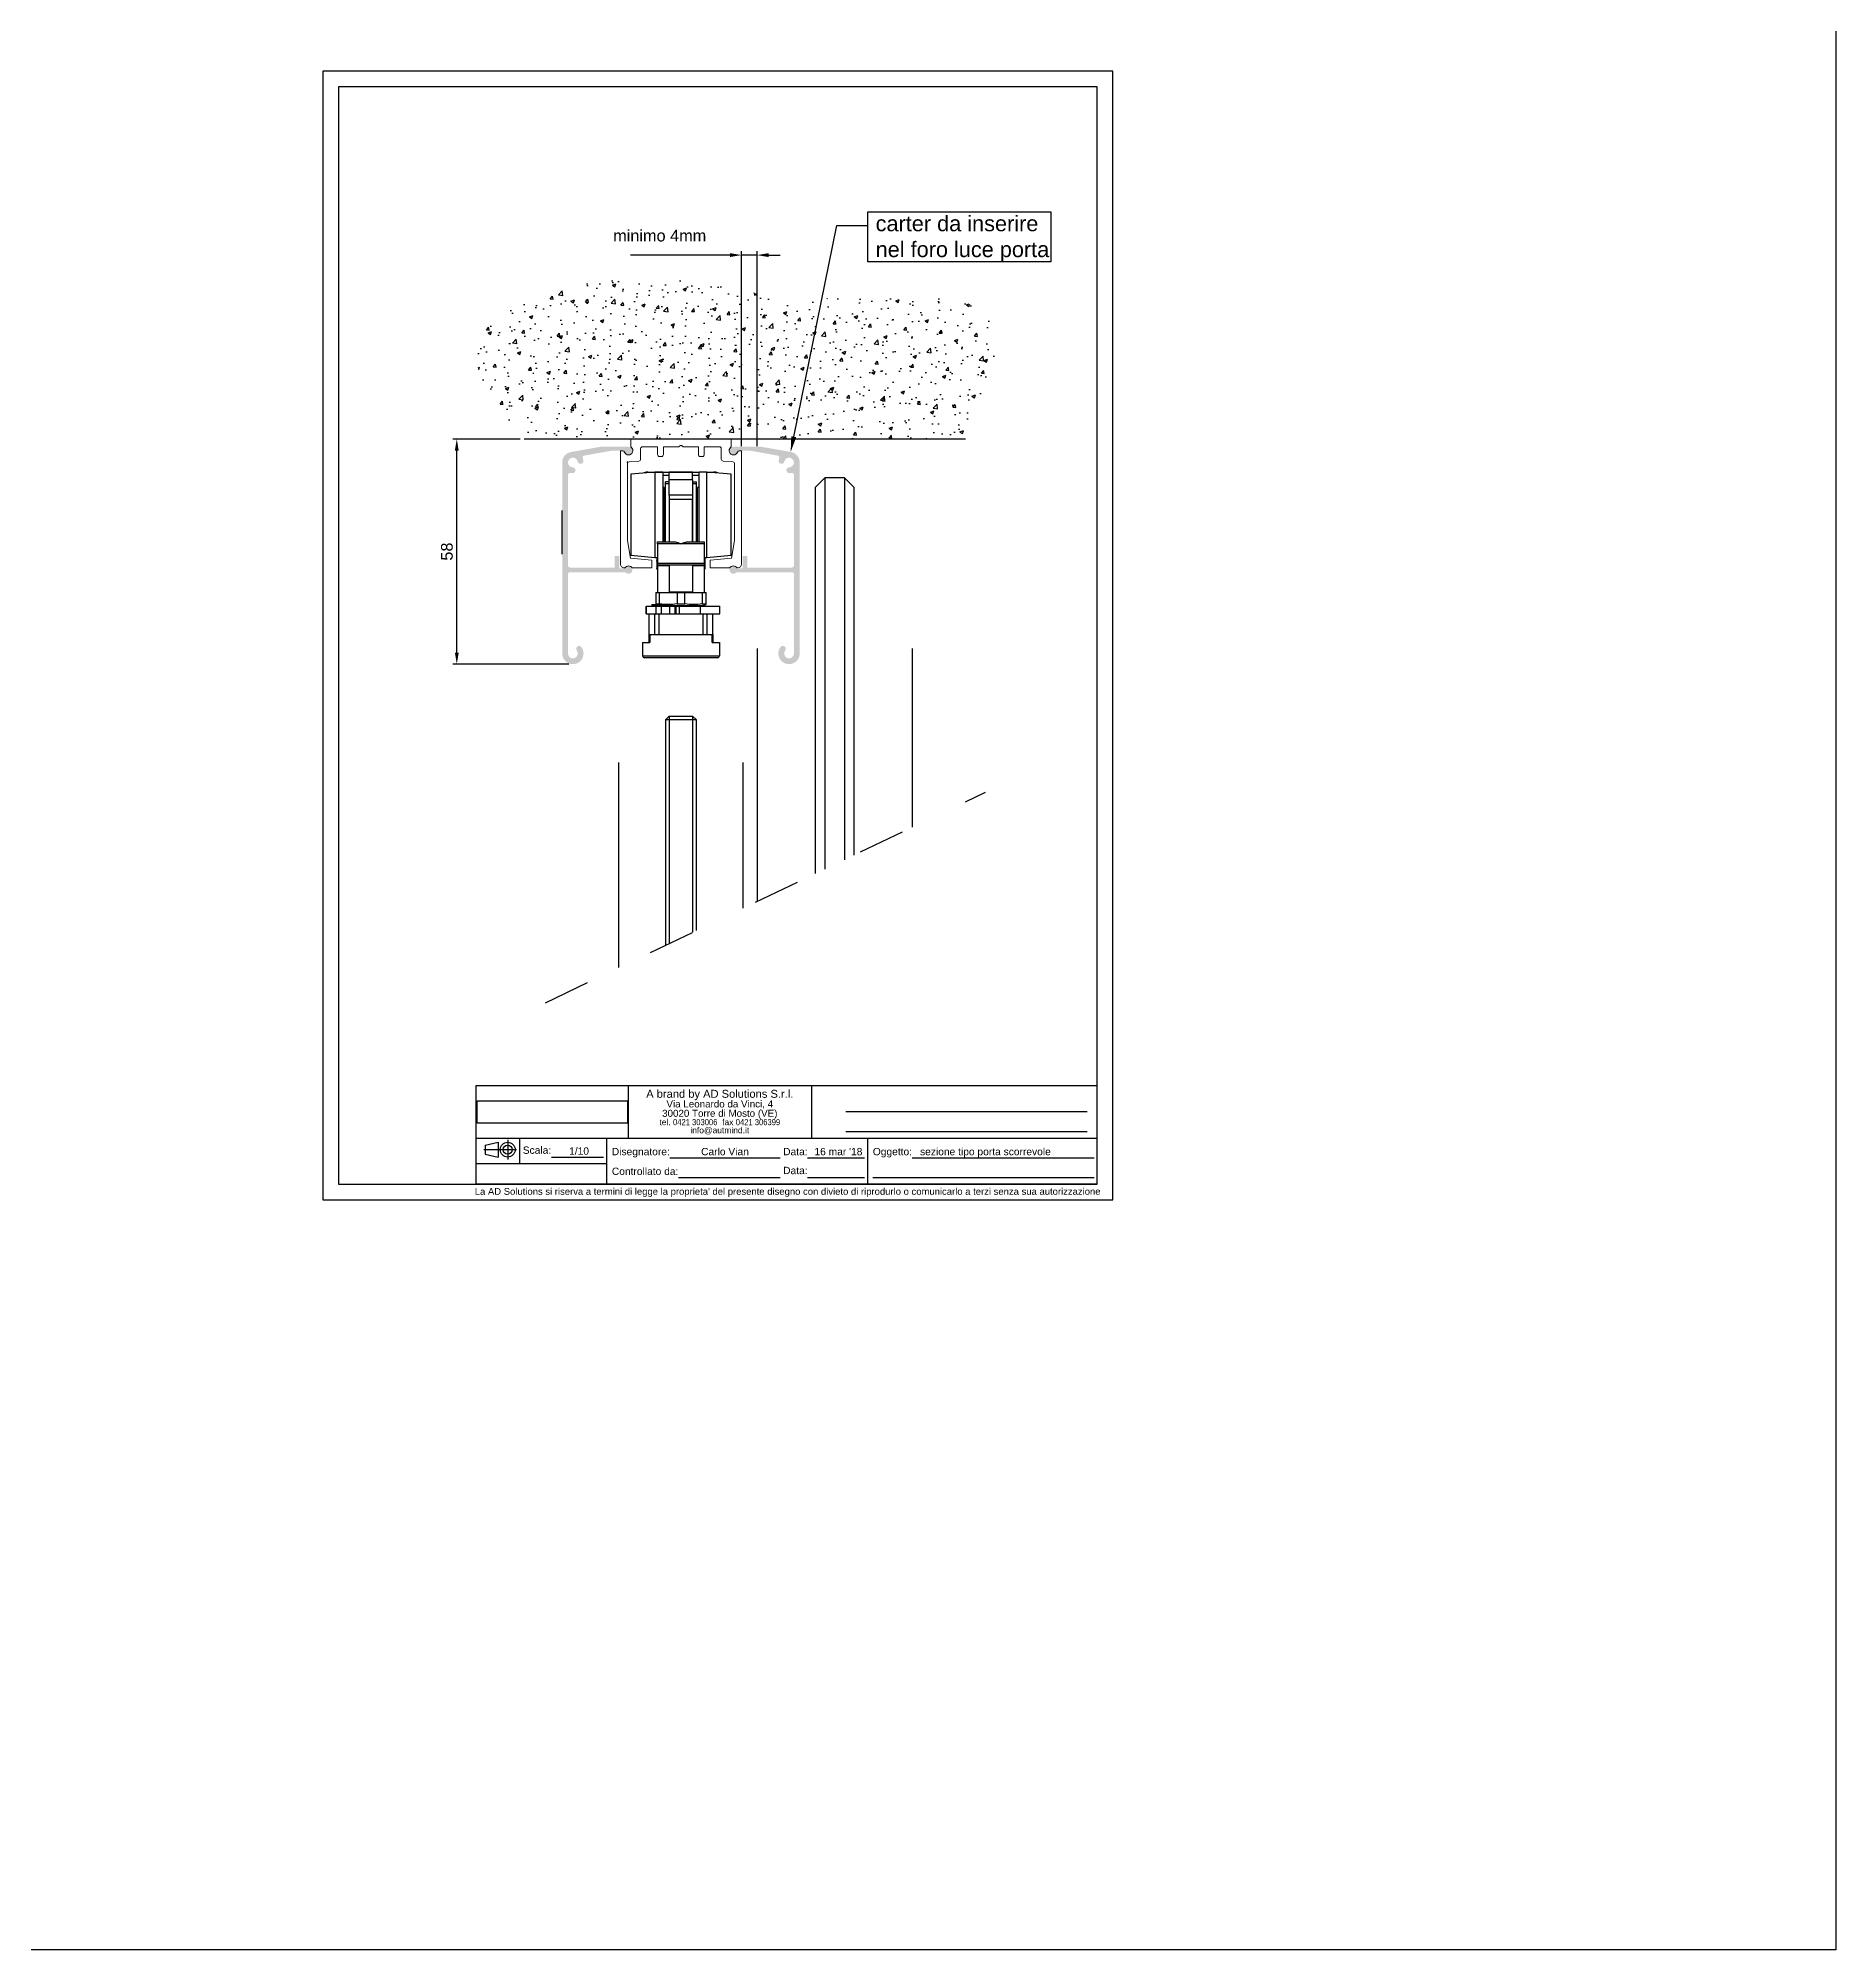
# Model space of a CAD drawing. Header units: millimetres. Extents: x 5608 to 6549, y 7037 to 7888.
# Drawn here: x 6085.5 to 6548.6, y 7036.5 to 7529 of the extents above; entities that cross this region are included whole.
import ezdxf
from ezdxf import colors
from ezdxf.entities.mleader import LeaderData, LeaderLine
from ezdxf.enums import TextEntityAlignment as Align
from ezdxf.math import Vec2, Vec3

# ---------------------------------------------------------------- set-up
doc = ezdxf.new("R2010")
doc.units = ezdxf.units.MM
doc.header["$LTSCALE"] = 2
doc.linetypes.add('ACAD_ISO03W100', pattern=[30, 12, -18])
doc.linetypes.add('SLD-Solido', pattern=[0])
doc.layers.add('QUOTE', color=6, linetype='Continuous')
doc.layers.add('Z_NASCOSTA', color=190, linetype='Continuous', plot=False)
doc.styles.get("Standard").update_dxf_attribs({"font": 'arial.ttf'})
picture_1 = doc.add_image_def('image1.jpg', size_in_pixel=(526, 79))

# ---------------------------------------------------------------- blocks, each defined once
blk = doc.blocks.new('A$C3F9E6C67')
at = {"color": 3, "linetype": 'SLD-Solido', "lineweight": 15}
for p, q in [((5.29999799762011, 70.19999730359041), (5.29999799762011, 66.61453659711992)), ((57.09999799762014, 70.19999730359044), (5.29999799762011, 70.19999730359041)), ((57.09999799762014, 66.61453659711992), (57.09999799762014, 70.19999730359044)), ((-2.00237988678964e-06, 64.19999730359044), (-2.002379872578786e-06, 5.79999730359043)), ((1.160261166906352, 64.19999730359044), (-2.00237988678964e-06, 64.19999730359044)), ((10.39999799761979, 59.83660313371738), (10.39999799761979, 65.19999730359044)), ((11.39999799761979, 66.19999730359044), (19.1999979976202, 66.19999730359044)), ((19.1999979976202, 66.19999730359044), (19.1999979976202, 62.19999730359044)), ((20.19999799762022, 61.19999730359044), (21.19999799762016, 61.19999730359044)), ((22.19999799762016, 66.19999730359044), (29.85146986019626, 66.19999730359044)), ((22.19999799762016, 62.19999730359044), (22.19999799762016, 66.19999730359044)), ((30.27573392890818, 66.37573323487851), (30.52426206633206, 66.62426137230236)), ((30.94852613504398, 66.79999730359043), (31.45146986019628, 66.79999730359043)), ((31.8757339289082, 66.62426137230236), (32.12426206633205, 66.37573323487851)), ((32.54852613504397, 66.19999730359044), (40.19999799762007, 66.19999730359044)), ((40.19999799762007, 66.19999730359044), (40.19999799762007, 62.19999730359044)), ((41.19999799762007, 61.19999730359044), (42.19999799762004, 61.19999730359044)), ((43.19999799762002, 66.19999730359044), (50.99999799762043, 66.19999730359044)), ((43.19999799762004, 62.19999730359044), (43.19999799762002, 66.19999730359044)), ((51.99999799762043, 65.19999730359044), (51.99999799762043, 59.83660313371738)), ((62.39999799762012, 64.19999730359044), (61.23973482833387, 64.19999730359044)), ((62.39999799762012, 5.799997303590459), (62.39999799762012, 64.19999730359044)), ((3.599997997620122, 17.83642351376361), (3.599997997620122, 57.40901787370638)), ((4.512842254872467, 58.40521257179813), (9.487153740367432, 58.84040843562565)), ((52.91284225487283, 58.84040843562565), (57.88715374036775, 58.40521257179813)), ((58.79999799762012, 57.40901787370638), (58.79999799762012, 17.83642351376361)), ((5.199997997620116, 8.76237260237545), (3.599997997620122, 17.83642351376361)), ((58.79999799762012, 17.83642351376361), (57.1999979976201, 8.762372602375478)), ((1.999997997620127, 3.79999730359043), (2.250639128657909, 3.79999730359043)), ((16.19999799761931, 7.79999730359043), (5.199997997620116, 8.76237260237545)), ((6.149356866582337, 3.79999730359043), (16.19999799761931, 3.79999730359043)), ((16.19999799761931, 3.79999730359043), (16.19999799761931, 7.79999730359043)), ((57.1999979976201, 8.762372602375478), (46.19999799762093, 7.79999730359043)), ((46.19999799762093, 7.79999730359043), (46.19999799762093, 3.799997303590459)), ((46.19999799762093, 3.799997303590459), (56.25063912865792, 3.799997303590459)), ((60.14935686658237, 3.799997303590459), (60.39999799762012, 3.799997303590459))]:
    blk.add_line(p, q, dxfattribs=at)
for centre, radius, start, end in [((1.160261166906352, 63.19999730359044), 1, 18.20995686428484, 90), ((4.199997997620116, 64.19999730359044), 2.199999999999656, 198.2099568642864, 48.98550033426424), ((6.29999799762011, 66.61453659711992), 1.000000000000024, 180, 228.9855003342665), ((9.399997997619792, 59.83660313371738), 1, 274.9999999999998, 0), ((11.39999799761979, 65.19999730359044), 1, 90, 180), ((20.19999799762022, 62.19999730359044), 1.000000000000014, 180, 270.0000000000008), ((21.19999799762016, 62.19999730359044), 1, 270.0000000000008, 0), ((29.85146986019626, 66.79999730359043), 0.5999999999999943, 270.0000000000008, 315.0000000000012), ((30.94852613504398, 66.19999730359044), 0.5999999999999943, 90, 135), ((31.45146986019628, 66.19999730359044), 0.5999999999999943, 45, 90), ((32.54852613504397, 66.79999730359043), 0.5999999999999943, 225.0000000000006, 270.0000000000008), ((41.19999799762007, 62.19999730359044), 1, 180, 270.0000000000008), ((42.19999799762004, 62.19999730359044), 1, 270.0000000000008, 0), ((50.99999799762043, 65.19999730359044), 1, 0, 90), ((52.99999799762043, 59.83660313371738), 1, 180, 265.0000000000043), ((58.1999979976201, 64.19999730359044), 2.199999999999683, 131.0144996657358, 341.7900431357154), ((56.09999799762014, 66.61453659711992), 1, 311.0144996657351, 0), ((61.23973482833389, 63.19999730359044), 1, 90.0000000000016, 161.7900431357152), ((4.599997997620122, 57.40901787370638), 1.00000000000001, 94.99999999999977, 180), ((57.79999799762012, 57.40901787370638), 1.000000000000008, 0, 85.00000000000188), ((1.999997997620127, 5.79999730359043), 2, 180, 270.0000000000008), ((4.199997997620116, 2.39999730359105), 2.399999999999987, 35.68533471263427, 144.3146652873652), ((58.1999979976201, 2.39999730359105), 2.400000000000038, 35.68533471263427, 144.3146652873652), ((60.39999799762012, 5.799997303590459), 2, 270.0000000000008, 0)]:
    blk.add_arc(centre, radius, start, end, dxfattribs=at)
at = {"layer": 'QUOTE', "color": 3}
blk.add_point((3.599997997620122, 58.32534904772379), dxfattribs=at)

msp = doc.modelspace()

# ---------------------------------------------------------------- hatches: boundary and pattern name
h = msp.add_hatch()
h.set_pattern_fill('AR-CONC', color=1, scale=0.05)
h.set_pattern_definition([(49.99999999999999, (-2497.021425421728, 6992.98514045307), (9.1092334498002, -0.7969542769451543), [0.9525000000000001, -10.4775]), (355, (-2497.021425421728, 6992.98514045307), (-1.762171071248467, 9.552842261951758), [0.762, -8.3820292085]), (100.4514447, (-2496.262325071728, 6992.91872777807), (7.347062354517664, 8.755887595609755), [0.8095004399999999, -8.904512229999996]), (46.18420000000001, (-2497.021425421728, 6995.525140453071), (13.5539520446065, -2.102116396636358), [1.42875, -15.71625]), (96.63555760999992, (-2495.891930421729, 6995.349965453071), (11.87020670257515, 12.37130622988608), [1.214251157, -13.356780408]), (351.1841511700001, (-2497.021425421728, 6995.525140453071), (11.87020670324885, 12.37130622927663), [1.1429983535, -12.572986596]), (21, (-2495.751425421728, 6994.890140453071), (7.580719563456625, -5.11325990935438), [0.9525000000000001, -10.4775]), (326.0000000000001, (-2495.751425421728, 6994.890140453071), (3.090101417382354, 9.209398306115963), [0.762, -8.382]), (71.45144499999999, (-2495.119698791728, 6994.464035458071), (10.67082096393581, 4.096138444295263), [0.8095004400000001, -8.90449688]), (37.50000000000001, (-2497.021425421728, 6992.98514045307), (0.1544301625295909, 4.227751943657656), [0, -8.2804, 0, -8.509, 0, -8.41375]), (7.499999999999999, (-2497.021425421728, 6992.98514045307), (3.340983125515288, 5.009028740905975), [0, -4.8514, 0, -8.0899, 0, -3.20675]), (327.5, (-2499.853525421728, 6992.98514045307), (6.77952975834357, -0.2864371996336722), [0, -3.175, 0, -9.906, 0, -13.1445]), (317.5, (-2501.123525421728, 6992.98514045307), (7.406459069300903, 1.271324551666652), [0, -4.1275, 0, -6.578600000000001, 0, -9.3345])])
edge = h.paths.add_edge_path()
edge.add_spline(control_points=[(6324.364745628674, 7425.723273390659), (6329.338643056679, 7437.431764292966), (6343.385227340916, 7470.497243965811), (6282.080299046629, 7457.275570734549), (6245.399390298642, 7472.227882001435), (6184.247401982562, 7458.53948430702), (6204.464491033452, 7433.443879953586), (6210.684233272423, 7425.723273390659)], knot_values=[0, 0, 0, 0, 30.56652452983028, 86.3216962752534, 111.8329871538549, 168.1543352080031, 193.1808114506296, 193.1808114506296, 193.1808114506296, 193.1808114506296], degree=3, periodic=0)
edge.add_line((6210.684233272423, 7425.723273390659), (6324.364745628674, 7425.723273390659))
h.paths.add_polyline_path([(6235.220727133279, 7446.712139830121), (6260.704356055516, 7446.712139830121), (6260.704356055516, 7452.89426807023), (6235.220727133279, 7452.89426807023)], flags=24)
h = msp.add_hatch(color=3)
h.dxf.hatch_style = 1
edge = h.paths.add_edge_path()
edge.add_arc((6226.218523546348, 7420.964325466264), 0.5, 99.99999999999221, 203.3294194212091, ccw=False)
edge.add_line((6226.131699457515, 7421.45672934277), (6233.314627690052, 7422.723273390659))
edge.add_line((6233.314627690052, 7422.723273390659), (6236.584233272431, 7422.723273390659))
edge.add_arc((6237.584233272431, 7422.723273390659), 1, 180, 450)
edge.add_line((6237.584233272431, 7423.723273390659), (6230.347753784955, 7423.723273390659))
edge.add_line((6230.347753784955, 7423.723273390659), (6222.818553904614, 7422.395672308608))
edge.add_arc((6223.234233272431, 7419.677270082452), 2.75, 98.69393213668832, 180)
edge.add_line((6220.484233272431, 7419.677270082452), (6220.484233272431, 7370.473273390659))
edge.add_arc((6223.234233272431, 7370.473273390659), 2.75, 180, 396.869897645843)
edge.add_arc((6224.834233272431, 7371.673273390659), 0.75, 36.86989764584055, 216.8698976458423)
edge.add_arc((6223.234233272431, 7370.473273390659), 1.25, -180, 36.86989764584513, ccw=False)
edge.add_line((6221.984233272431, 7370.473273390659), (6221.984233272431, 7390.923273390659))
edge.add_arc((6222.484233272431, 7390.923273390659), 0.5, 90, 180, ccw=False)
edge.add_line((6222.484233272431, 7391.423273390659), (6236.784233272431, 7391.423273390659))
edge.add_arc((6237.584233272431, 7392.02327339066), 1, 216.8698976458434, 516.4218215218001)
edge.add_line((6236.66771813344, 7392.423273390659), (6235.184233272431, 7392.423273390659))
edge.add_line((6235.184233272431, 7392.423273390659), (6235.184233272431, 7395.623273390659))
edge.add_line((6235.184233272431, 7395.623273390659), (6233.984233272431, 7395.623273390659))
edge.add_line((6233.984233272431, 7395.623273390659), (6233.984233272431, 7392.623273390659))
edge.add_line((6233.984233272431, 7392.623273390659), (6222.484233272431, 7392.623273390659))
edge.add_arc((6222.484233272431, 7393.123273390659), 0.5, 180, 270, ccw=False)
edge.add_line((6221.984233272431, 7393.123273390659), (6221.984233272431, 7416.514992422283))
edge.add_arc((6222.484233272431, 7416.514992422283), 0.5, 76.65763620290892, 180, ccw=False)
edge.add_arc((6223.234233272431, 7419.677270082452), 2.75, 256.6576362029124, 267.9756871629588)
edge.add_arc((6223.163586124214, 7417.678518226806), 0.75, 267.9756871629603, 447.975687162956)
edge.add_arc((6223.234233272431, 7419.677270082452), 1.25, 12.024312837040895, 267.97568716295945, ccw=False)
edge.add_arc((6225.190351847674, 7420.093923559086), 0.75, 192.0243128370421, 372.0243128370442)
edge.add_arc((6223.234233272431, 7419.677270082452), 2.75, 12.02431283704214, 23.32941942120604)
h = msp.add_hatch(color=2)
h.dxf.hatch_style = 1
edge = h.paths.add_edge_path()
edge.add_arc((6275.949942998501, 7420.964325466264), 0.5, -23.329419421209025, 80.00000000000779, ccw=False)
edge.add_arc((6278.934233272419, 7419.677270082452), 2.75, 156.670580578794, 167.9756871629579)
edge.add_arc((6276.97811469718, 7420.093923559086), 0.75, 167.9756871629558, 347.975687162958)
edge.add_arc((6278.934233272419, 7419.677270082452), 1.25, -87.9756871629595, 167.9756871629591, ccw=False)
edge.add_arc((6279.004880420638, 7417.678518226806), 0.75, 92.02431283704402, 272.0243128370396)
edge.add_arc((6278.934233272419, 7419.677270082452), 2.75, 272.0243128370412, 283.3423637970876)
edge.add_arc((6279.684233272419, 7416.514992422283), 0.5, 0, 103.34236379709108, ccw=False)
edge.add_line((6280.184233272419, 7416.514992422283), (6280.184233272419, 7393.123273390659))
edge.add_arc((6279.684233272419, 7393.123273390659), 0.5, -90, 0, ccw=False)
edge.add_line((6279.684233272419, 7392.623273390659), (6268.184233272419, 7392.623273390659))
edge.add_line((6268.184233272419, 7392.623273390659), (6268.184233272419, 7395.623273390659))
edge.add_line((6268.184233272419, 7395.623273390659), (6266.984233272422, 7395.623273390659))
edge.add_line((6266.984233272422, 7395.623273390659), (6266.984233272422, 7392.423273390659))
edge.add_line((6266.984233272422, 7392.423273390659), (6265.50074841141, 7392.423273390659))
edge.add_arc((6264.584233272421, 7392.02327339066), 1, 23.57817847819988, 323.1301023541566)
edge.add_line((6265.384233272423, 7391.423273390659), (6279.684233272419, 7391.423273390659))
edge.add_arc((6279.684233272419, 7390.923273390659), 0.5, 0, 90, ccw=False)
edge.add_line((6280.184233272419, 7390.923273390659), (6280.184233272419, 7370.473273390659))
edge.add_arc((6278.934233272419, 7370.473273390659), 1.25, -216.86989764584507, 0, ccw=False)
edge.add_arc((6277.334233272421, 7371.673273390659), 0.75, 323.1301023541577, 503.1301023541594)
edge.add_arc((6278.934233272419, 7370.473273390659), 2.75, 143.1301023541569, 360)
edge.add_line((6281.684233272419, 7370.473273390659), (6281.684233272419, 7419.677270082452))
edge.add_arc((6278.934233272419, 7419.677270082452), 2.75, 0, 81.30606786331168)
edge.add_line((6279.349912640238, 7422.395672308608), (6271.820712759894, 7423.723273390659))
edge.add_line((6271.820712759894, 7423.723273390659), (6264.584233272421, 7423.723273390659))
edge.add_arc((6264.584233272421, 7422.723273390659), 1, 90, 360)
edge.add_line((6265.584233272421, 7422.723273390659), (6268.853838854797, 7422.723273390659))
edge.add_line((6268.853838854797, 7422.723273390659), (6276.036767087338, 7421.45672934277))

# ---------------------------------------------------------------- linework, layer by layer
for p, q in [((6263.684233272432, 7473.110254205733), (6238.072705305174, 7473.110254205733)), ((6266.684233272432, 7423.873273390661), (6266.684233272432, 7474.110254205733)), ((6270.68423327243, 7473.110254205733), (6266.684233272432, 7473.110254205733)), ((6270.68423327243, 7423.873273390661), (6270.68423327243, 7474.110254205733)), ((6273.68423327243, 7473.110254205733), (6276.68423327243, 7473.110254205733)), ((6209.684233272426, 7425.723273390659), (6192.328184838338, 7425.723273390659)), ((6193.328184838338, 7370.723273390659), (6193.328184838338, 7422.723273390659)), ((6220.484233272431, 7396.075271736557), (6220.484233272431, 7407.308117702919)), ((6222.234233272435, 7367.723273390659), (6192.328184838338, 7367.723273390659))]:
    msp.add_line(p, q)
at = {"color": 1}
msp.add_line((6324.364745628674, 7425.723273390659), (6210.684233272423, 7425.723273390659), dxfattribs=at)
at = {"color": 3, "linetype": 'Continuous'}
for p, q in [((6244.384233478067, 7417.225836390385), (6238.184232834337, 7416.683406183251)), ((6238.184232834337, 7416.683406183251), (6238.184232834337, 7395.768265785405)), ((6242.584232810495, 7417.225836390385), (6245.084233220277, 7417.225836390385)), ((6242.584232810495, 7417.225836390385), (6242.584232810495, 7417.068355330953)), ((6246.384233340232, 7417.225836390385), (6244.384233478067, 7417.225836390385)), ((6244.384233478067, 7417.225836390385), (6244.384233478067, 7395.225836043933)), ((6245.084233220277, 7417.225836390385), (6255.784233204631, 7417.225836390385)), ((6246.384233340232, 7417.225836390385), (6246.384233340232, 7399.225836233923)), ((6254.084233298508, 7417.223273390659), (6248.084233246354, 7417.223273390659)), ((6248.084233246354, 7415.205333927402), (6248.084233246354, 7417.223273390659)), ((6254.084233298508, 7415.205333927402), (6254.084233298508, 7417.223273390659)), ((6257.784233066795, 7417.225836390385), (6255.784233204631, 7417.225836390385)), ((6255.784233204631, 7399.225836233923), (6255.784233204631, 7417.225836390385)), ((6263.984233710526, 7416.683406183251), (6257.784233066795, 7417.225836390385)), ((6257.784233066795, 7417.225836390385), (6259.584233734367, 7417.225836390385)), ((6257.784233066795, 7395.225836043933), (6257.784233066795, 7417.225836390385)), ((6259.584233734367, 7417.068355330953), (6259.584233734367, 7417.225836390385)), ((6263.984233710526, 7395.768265785405), (6263.984233710526, 7416.683406183251)), ((6248.084233246354, 7416.363766962418), (6246.384233340232, 7416.363766962418)), ((6246.7842331264, 7413.225835734734), (6246.384233340232, 7413.225835734734)), ((6246.7842331264, 7413.225835734734), (6246.7842331264, 7399.225836233923)), ((6248.084233246354, 7414.676368782052), (6247.084233082442, 7414.676368782052)), ((6247.084233082442, 7414.225835898646), (6247.084233082442, 7414.676368782052)), ((6248.084233246354, 7414.225835898646), (6247.084233082442, 7414.225835898646)), ((6247.084233082442, 7399.225836233923), (6247.084233082442, 7414.225835898646)), ((6248.084233246354, 7411.225835406908), (6248.084233246354, 7415.205333927402)), ((6254.084233298508, 7415.205333927402), (6248.084233246354, 7415.205333927402)), ((6255.784233204631, 7416.363766962418), (6254.084233298508, 7416.363766962418)), ((6254.084233298508, 7415.205333927402), (6254.084233298508, 7411.225835406908)), ((6254.084233298508, 7414.676368782052), (6255.084233462421, 7414.676368782052)), ((6255.084233462421, 7414.225835898646), (6254.084233298508, 7414.225835898646)), ((6255.084233462421, 7414.225835898646), (6255.084233462421, 7414.676368782052)), ((6255.084233462421, 7399.225836233923), (6255.084233462421, 7414.225835898646)), ((6255.784233204631, 7413.225835734734), (6255.384233418463, 7413.225835734734)), ((6255.384233418463, 7399.225836233923), (6255.384233418463, 7413.225835734734)), ((6247.084233082442, 7409.225835079083), (6246.7842331264, 7409.225835079083)), ((6254.084233298508, 7411.225835406908), (6248.084233246354, 7411.225835406908)), ((6248.084233246354, 7411.225835406908), (6248.084233246354, 7399.225836233923)), ((6248.084233246354, 7410.225835242995), (6248.084233246354, 7399.225836233923)), ((6248.084233246354, 7410.225835242995), (6254.084233298508, 7410.225835242995)), ((6254.084233298508, 7411.225835406908), (6254.084233298508, 7399.225836233923)), ((6254.084233298508, 7399.225836233923), (6254.084233298508, 7410.225835242995)), ((6255.384233418463, 7409.225835079083), (6255.084233462421, 7409.225835079083)), ((6246.7842331264, 7403.225835958251), (6247.084233082442, 7403.225835958251)), ((6255.084233462421, 7403.225835958251), (6255.384233418463, 7403.225835958251)), ((6245.084233220277, 7398.725835686305), (6245.084233220277, 7399.225836233923)), ((6245.084233220277, 7399.225836233923), (6249.425920878148, 7399.225836233923)), ((6251.084233272431, 7398.725835686305), (6245.084233220277, 7398.725835686305)), ((6245.084233220277, 7398.725835686305), (6245.084233220277, 7393.725835798064)), ((6257.084233324586, 7398.725835686305), (6251.084233272431, 7398.725835686305)), ((6252.742545666715, 7399.225836233923), (6257.084233324586, 7399.225836233923)), ((6257.084233324586, 7399.225836233923), (6257.084233324586, 7398.725835686305)), ((6257.084233324586, 7398.725835686305), (6257.084233324586, 7393.725835798064)), ((6238.184232834337, 7395.768265785405), (6244.384233478067, 7395.225836043933)), ((6244.384233478067, 7395.225836043933), (6245.084233220277, 7395.225836043933)), ((6244.884233094363, 7395.225836043933), (6244.884233094363, 7394.448123719299)), ((6244.884233094363, 7394.448123719299), (6245.084233220277, 7394.448123719299)), ((6244.884233094363, 7394.22583588002), (6244.884233094363, 7394.448123719299)), ((6245.084233220277, 7394.22583588002), (6244.884233094363, 7394.22583588002)), ((6244.884233094363, 7394.22583588002), (6244.884233094363, 7392.375835879461)), ((6244.884233094363, 7392.375835879461), (6245.084233220277, 7392.375835879461)), ((6244.884233094363, 7392.22583590144), (6244.884233094363, 7392.375835879461)), ((6245.084233220277, 7392.22583590144), (6244.884233094363, 7392.22583590144)), ((6245.084233220277, 7393.225835948938), (6245.084233220277, 7393.725835798064)), ((6245.084233220277, 7393.725835798064), (6257.084233324586, 7393.725835798064)), ((6257.084233324586, 7393.225835948938), (6245.084233220277, 7393.225835948938)), ((6245.084233220277, 7393.225835948938), (6245.084233220277, 7393.159169201494)), ((6245.084233220277, 7393.159169201494), (6245.084233220277, 7386.225835853945)), ((6245.084233220277, 7393.159169201494), (6248.084233246354, 7393.159169201494)), ((6248.084233246354, 7393.225835948938), (6248.084233246354, 7386.23451270352)), ((6254.084233298508, 7393.225835948938), (6254.084233298508, 7386.23451270352)), ((6254.084233298508, 7393.159169201494), (6257.084233324586, 7393.159169201494)), ((6257.084233324586, 7395.225836043933), (6257.784233066795, 7395.225836043933)), ((6257.084233324586, 7394.448123719299), (6257.234233069776, 7394.448123719299)), ((6257.234233069776, 7394.22583588002), (6257.084233324586, 7394.22583588002)), ((6257.084233324586, 7393.725835798064), (6257.084233324586, 7393.225835948938)), ((6257.084233324586, 7393.225835948938), (6257.084233324586, 7393.159169201494)), ((6257.084233324586, 7393.159169201494), (6257.084233324586, 7386.225835853945)), ((6257.084233324586, 7392.375835879461), (6257.234233069776, 7392.375835879461)), ((6257.234233069776, 7392.22583590144), (6257.084233324586, 7392.22583590144)), ((6257.234233069776, 7395.225836043933), (6257.234233069776, 7394.448123719299)), ((6257.234233069776, 7394.448123719299), (6257.234233069776, 7394.22583588002)), ((6257.234233069776, 7394.22583588002), (6257.234233069776, 7392.375835879461)), ((6257.234233069776, 7392.375835879461), (6257.234233069776, 7392.22583590144)), ((6257.784233066795, 7395.225836043933), (6263.984233710526, 7395.768265785405)), ((6242.084233659862, 7380.664280118178), (6242.084233659862, 7382.664279980342)), ((6242.084233659862, 7382.664279980342), (6242.103144164739, 7382.664279980342)), ((6242.103144164739, 7382.664279980342), (6242.103144164739, 7380.664280118178)), ((6242.103144164739, 7382.664279980342), (6242.237118642388, 7382.664279980342)), ((6242.237118642388, 7380.664280118178), (6242.237118642388, 7382.664279980342)), ((6242.237118642388, 7382.664279980342), (6244.687119137106, 7382.664279980342)), ((6243.58423344007, 7382.964279936384), (6243.58423344007, 7382.764279810469)), ((6248.584233328311, 7382.964279936384), (6243.58423344007, 7382.964279936384)), ((6243.58423344007, 7382.764279810469), (6247.000523015467, 7382.764279810469)), ((6243.684233270196, 7383.064279999341), (6248.484233265353, 7383.064279999341)), ((6244.584061774967, 7383.093830864634), (6244.694348062931, 7383.064279999341)), ((6244.584233138321, 7386.225835853945), (6244.584233138321, 7383.227759707476)), ((6244.584233138321, 7386.225835853945), (6245.084233220277, 7386.225835853945)), ((6244.584233138321, 7383.227759707476), (6245.584233302234, 7383.227759707476)), ((6244.687119137106, 7380.664280118178), (6244.687119137106, 7382.664279980342)), ((6244.687119137106, 7382.664279980342), (6246.053144439666, 7382.664279980342)), ((6245.084233220277, 7386.225835853945), (6257.084233324586, 7386.225835853945)), ((6245.584233302234, 7383.227759707476), (6245.584233302234, 7386.225835853945)), ((6246.053144439666, 7380.664280118178), (6246.053144439666, 7382.664279980342)), ((6246.053144439666, 7382.664279980342), (6248.218207956834, 7382.664279980342)), ((6247.000523015467, 7382.764279810469), (6248.584233328311, 7382.764279810469)), ((6254.084233298508, 7386.23451270352), (6248.084233246354, 7386.23451270352)), ((6248.218207956834, 7380.664280118178), (6248.218207956834, 7382.664279980342)), ((6248.218207956834, 7382.664279980342), (6249.584233259393, 7382.664279980342)), ((6248.584233328311, 7382.764279810469), (6248.584233328311, 7382.964279936384)), ((6248.584233328311, 7382.825835808869), (6256.584233242629, 7382.825835808869)), ((6249.584233259393, 7380.664280118178), (6249.584233259393, 7382.664279980342)), ((6249.584233259393, 7382.664279980342), (6249.878461925855, 7382.664279980342)), ((6249.878461925855, 7380.664280118178), (6249.878461925855, 7382.664279980342)), ((6249.878461925855, 7382.664279980342), (6250.744487321081, 7382.664279980342)), ((6250.084233224934, 7386.225835853945), (6250.084233224934, 7383.227759707476)), ((6250.084233224934, 7383.227759707476), (6252.084233319929, 7383.227759707476)), ((6250.744487321081, 7380.664280118178), (6250.744487321081, 7382.664279980342)), ((6250.744487321081, 7382.664279980342), (6256.084233160673, 7382.664279980342)), ((6252.084233319929, 7383.227759707476), (6252.084233319929, 7386.225835853945)), ((6254.584233380465, 7382.664279980342), (6254.584233380465, 7382.825835808869)), ((6256.084233160673, 7380.664280118178), (6256.084233160673, 7382.664279980342)), ((6256.084233160673, 7382.664279980342), (6261.084233048914, 7382.664279980342)), ((6256.584233242629, 7386.225835853945), (6256.584233242629, 7383.227759707476)), ((6256.584233242629, 7383.227759707476), (6257.584233406542, 7383.227759707476)), ((6256.584233242629, 7382.825835808869), (6257.584404769896, 7383.093830864634)), ((6257.084233324586, 7386.225835853945), (6257.584233406542, 7386.225835853945)), ((6257.584233406542, 7383.227759707476), (6257.584233406542, 7386.225835853945)), ((6257.584233406542, 7383.094470450412), (6257.584233406542, 7383.227759707476)), ((6261.084233048914, 7380.664280118178), (6261.084233048914, 7382.664279980342)), ((6242.084233659862, 7380.664280118178), (6242.103144164739, 7380.664280118178)), ((6242.103144164739, 7380.664280118178), (6242.237118642388, 7380.664280118178)), ((6242.237118642388, 7380.664280118178), (6242.884233232198, 7380.664280118178)), ((6242.884233232198, 7380.664280118178), (6245.384233176319, 7380.664280118178)), ((6242.884233232198, 7375.364279808234), (6242.884233232198, 7380.664280118178)), ((6244.384233478067, 7375.364279808234), (6244.384233478067, 7380.430799877028)), ((6245.384233176319, 7380.664280118178), (6256.784233368544, 7380.664280118178)), ((6245.384233176319, 7380.664280118178), (6245.384233176319, 7375.364279808234)), ((6256.784233368544, 7380.664280118178), (6259.284233312665, 7380.664280118178)), ((6256.784233368544, 7375.364279808234), (6256.784233368544, 7380.664280118178)), ((6257.784233066795, 7380.430799877028), (6257.784233066795, 7375.364279808234)), ((6259.284233312665, 7380.664280118178), (6261.084233048914, 7380.664280118178)), ((6259.284233312665, 7375.364279808234), (6259.284233312665, 7380.664280118178)), ((6241.184233326076, 7373.264279650281), (6241.184233326076, 7369.864280769359)), ((6241.184233326076, 7373.264279650281), (6243.075244698284, 7373.264279650281)), ((6242.884233232198, 7373.264279650281), (6242.884233232198, 7375.364279808234)), ((6242.884233232198, 7375.364279808234), (6243.075244698284, 7375.364279808234)), ((6243.075244698284, 7375.364279808234), (6243.075244698284, 7373.264279650281)), ((6243.075244698284, 7375.364279808234), (6259.093221846579, 7375.364279808234)), ((6259.093221846579, 7373.264279650281), (6259.093221846579, 7375.364279808234)), ((6259.093221846579, 7375.364279808234), (6259.284233312665, 7375.364279808234)), ((6259.093221846579, 7373.264279650281), (6260.984233218787, 7373.264279650281)), ((6259.284233312665, 7375.364279808234), (6259.284233312665, 7373.264279650281)), ((6260.984233218787, 7373.264279650281), (6260.984233218787, 7369.864280769359)), ((6241.184233326076, 7369.864280769359), (6260.984233218787, 7369.864280769359)), ((6260.484233136831, 7369.36427975608), (6241.684233408032, 7369.36427975608))]:
    msp.add_line(p, q, dxfattribs=at)
at = {"color": 5}
for p, q in [((6288.184254865198, 7415.706878446074), (6288.184254865206, 7314.951016576214)), ((6293.184254865198, 7415.706878446074), (6293.184254865197, 7317.34263227893)), ((6247.084233272009, 7353.364279756182), (6247.084233272016, 7295.291925171358)), ((6248.084233272009, 7354.364279756196), (6248.08423327202, 7295.770248311903)), ((6254.08423327198, 7354.364279756196), (6254.084233271991, 7298.640187155151)), ((6255.084233272015, 7299.118510295705), (6255.084233272009, 7353.364279756182))]:
    msp.add_line(p, q, dxfattribs=at)
at = {"color": 6}
for p, q in [((6270.684233272428, 7371.723273390659), (6270.684260128328, 7306.580364134178)), ((6310.684233272423, 7371.723273390659), (6310.684233272423, 7325.713276910116)), ((6235.084233272099, 7289.552047484875), (6235.084233272097, 7342.364279756182)), ((6267.084233272084, 7304.858387982259), (6267.084233272082, 7342.364279756182)), ((6198.360322333421, 7259.20058600882), (6341.950065923171, 7259.20058600882)), ((6198.360322333421, 7259.20058600882), (6358.360322333421, 7259.20058600882)), ((6198.360322333421, 7233.722018104153), (6198.360322333421, 7259.20058600882)), ((6237.479740559156, 7259.20058600882), (6237.479740559156, 7245.503821033085)), ((6284.697529336143, 7259.20058600882), (6284.697529336143, 7245.503821033085)), ((6341.950065923171, 7259.20058600882), (6358.360322333421, 7259.20058600882)), ((6358.360322333421, 7233.722018104153), (6358.360322333421, 7259.20058600882)), ((6293.572425374845, 7252.478266714002), (6355.722726932021, 7252.478266714002)), ((6358.360322333421, 7245.503821033085), (6198.360322333421, 7245.503821033085)), ((6200.681386673423, 7243.801502041925), (6203.948525134951, 7244.570240503458)), ((6203.948525134951, 7244.570240503458), (6203.948525134951, 7240.726548195768)), ((6206.446925134969, 7245.146794349613), (6206.446925134969, 7240.149994349616)), ((6209.528316006479, 7245.503821033085), (6209.528316006479, 7238.95654499526)), ((6231.919262379841, 7245.503821033085), (6231.919262379841, 7233.722018104153)), ((6293.572425374845, 7247.30331645696), (6355.722726932021, 7247.30331645696)), ((6299.159576076723, 7245.503821033085), (6299.159576076723, 7233.722018104153)), ((6200.297017442641, 7242.648394349616), (6208.753140519599, 7242.648394349616)), ((6200.681386673423, 7243.801502041925), (6200.681386673423, 7241.495286657307)), ((6200.681386673423, 7241.495286657307), (6203.948525134951, 7240.726548195768)), ((6217.750631380852, 7240.723360904833), (6231.098749559333, 7240.723360904833)), ((6248.238861665766, 7240.55922265768), (6276.621710158914, 7240.55922265768)), ((6283.724972278163, 7240.55922265768), (6298.339063256215, 7240.55922265768)), ((6310.681627992715, 7240.55922265768), (6357.539809512888, 7240.55922265768)), ((6231.919262379841, 7238.95654499526), (6198.360322333421, 7238.95654499526)), ((6250.490647057584, 7235.488834013725), (6276.621710158914, 7235.488834013725)), ((6283.724972278163, 7235.488834013725), (6298.339063256215, 7235.488834013725)), ((6300.528178300807, 7235.488834013725), (6357.539809512888, 7235.488834013725)), ((6358.360322333421, 7233.722018104153), (6198.360322333421, 7233.722018104153))]:
    msp.add_line(p, q, dxfattribs=at)
at = {"color": 2, "linetype": 'ACAD_ISO03W100', "ltscale": 0.5}
msp.add_line((6216.184192509163, 7280.511720630749), (6329.584241425075, 7334.753588165991), dxfattribs=at)
at = {"color": 6}
for points in [[(6158.835122333418, 7520.47241810415), (6158.835122333418, 7229.722018104153), (6362.360322333421, 7229.722018104153), (6362.360322333305, 7520.472418104152)], [(6162.835122333418, 7516.47241810415), (6162.835122333418, 7233.722018104153), (6358.360322333421, 7233.722018104153), (6358.360322333305, 7516.472418104152)]]:
    msp.add_lwpolyline(points, close=True, dxfattribs=at)
msp.add_lwpolyline([(6299.247245127295, 7484.261392167037), (6346.372756723475, 7484.261392167037), (6346.372756723475, 7471.416007901461), (6299.247245127295, 7471.416007901461)], close=True)
at = {"color": 5}
for points in [[(6295.684254865198, 7318.53844013029), (6295.684254865198, 7413.206878446074), (6293.184254865198, 7415.706878446074), (6288.184254865198, 7415.706878446074), (6285.684254865198, 7413.206878446074), (6285.6842548652, 7336.616441501598), (6285.6842548652, 7313.755208724854)], [(6247.084233272097, 7353.364279756211), (6248.084233272111, 7354.364279756211), (6254.084233272097, 7354.364279756196), (6255.084233272111, 7353.364279756211), (6247.084233272097, 7353.364279756211)]]:
    msp.add_lwpolyline(points, dxfattribs=at)
at = {"color": 6}
for radius in [1.921846153846218, 1.153107692307731]:
    msp.add_circle((6206.446925134969, 7242.648394349616), radius, dxfattribs=at)
at = {"color": 3, "linetype": 'Continuous'}
for centre, radius, start, end in [((6242.584233272431, 7415.225835853943), 2.000000000000014, 90, 118.400013859062), ((6259.584233272431, 7415.225835853943), 2, 61.59998614093799, 90), ((6243.684233272432, 7382.964279917228), 0.09999999999999432, 90.00000000010422, 180), ((6243.684233272432, 7382.764279917227), 0.09999999999999432, 180, 269.9999999998957), ((6248.484233272431, 7382.964279917228), 0.09999999999999432, 0, 89.99999999989578), ((6248.484233272431, 7382.764279917227), 0.09999999999999432, 270.0000000001042, 0), ((6241.684233272432, 7369.864279917228), 0.5, 180, 270), ((6260.484233272431, 7369.864279917228), 0.5, 270, 0)]:
    msp.add_arc(centre, radius, start, end, dxfattribs=at)
for centre, start_param, end_param in [((6245.384233272431, 7380.430799741017), 1.570796326794897, 3.141592653589793), ((6256.784233272432, 7380.430799741017), 0, 1.570796326794897)]:
    msp.add_ellipse(centre, major_axis=(1, 0), ratio=0.2334801762114864, start_param=start_param, end_param=end_param, dxfattribs=at)
for points, knots in [([(6249.425920878148, 7399.225836233923), (6249.571042901391, 7399.211449885473), (6249.845717182194, 7399.184220662607), (6250.277339177592, 7399.042841509473), (6250.681712099728, 7398.890417007858), (6250.952962454874, 7398.779429121497), (6251.080852686808, 7398.727215865082), (6251.084233272431, 7398.725835686305)], [0, 0, 0, 0, 0.2755448831301887, 0.5215272700311997, 0.7741427636547235, 0.9940298041947001, 1, 1, 1, 1]), ([(6251.084233272431, 7398.725835686305), (6251.087613856902, 7398.727215864056), (6251.21550404522, 7398.779429081632), (6251.483237553217, 7398.888982912355), (6251.887595350541, 7399.041548296053), (6252.319468258234, 7399.183830598961), (6252.59742129294, 7399.211427425164), (6252.742545666715, 7399.225836233923)], [0, 0, 0, 0, 0.005970224383552751, 0.2258583174832172, 0.4722533432124102, 0.7244537978860484, 0.9999999999999999, 0.9999999999999999, 0.9999999999999999, 0.9999999999999999]), ([(6244.584233138321, 7383.227759707476), (6244.584233138321, 7383.138903885688), (6244.584233138321, 7383.049591185188), (6244.584233138321, 7383.09424203917), (6244.584233138321, 7383.094470450412)], [0, 0, 0, 0, 0.9948845045419004, 1, 1, 1, 1]), ([(6250.084233224934, 7383.227759707476), (6249.33808447658, 7383.161001457161), (6247.838115173869, 7383.02679855674), (6246.338084632516, 7383.160544636125), (6245.584233302234, 7383.227759707476)], [0, 0, 0, 0, 0.4974426789980176, 1, 1, 1, 1]), ([(6256.584233242629, 7383.227759707476), (6255.83808445063, 7383.161001455451), (6254.338115118533, 7383.026798556811), (6252.838084606467, 7383.160544637872), (6252.084233319929, 7383.227759707476)], [0, 0, 0, 0, 0.4974426983491131, 1, 1, 1, 1])]:
    msp.add_open_spline(points, degree=3, knots=knots, dxfattribs=at)
for points in [[(6263.684233272432, 7473.610254205733), (6263.684233272432, 7472.610254205733), (6266.684233272432, 7473.110254205733)], [(6273.68423327243, 7473.610254205733), (6273.68423327243, 7472.610254205733), (6270.68423327243, 7473.110254205733)], [(6192.828184838338, 7422.723273390659), (6193.828184838338, 7422.723273390659), (6193.328184838338, 7425.723273390659)], [(6192.828184838338, 7370.723273390659), (6193.828184838338, 7370.723273390659), (6193.328184838338, 7367.723273390659)]]:
    msp.add_solid(points)
at = {"layer": 'Z_NASCOSTA'}
msp.add_lwpolyline([(5607.960616394503, 7887.687117711786), (6548.625245061034, 7887.687112599906), (6548.625245061034, 7036.511915012195), (5607.960616394503, 7036.511920124076)], close=True, dxfattribs=at)

# ---------------------------------------------------------------- block references
at = {"layer": 'QUOTE', "color": 3, "xscale": 0.5, "yscale": 0.5, "zscale": 0.5}
msp.add_blockref('A$C3F9E6C67', (6235.484234273621, 7390.623274738863), dxfattribs=at)

# ---------------------------------------------------------------- texts
at = {"color": 4}
msp.add_text("La AD Solutions si riserva a termini di legge la proprieta' del presente disegno con divieto di riprodurlo o comunicarlo a terzi senza sua autorizzazione", height=1.747093707534167, dxfattribs=at).set_placement((6197.961175282639, 7231.009915161035), (6359.191944513401, 7231.009915161035), align=Align.ALIGNED)
at = {"color": 0, "insert": (6245.60988129426, 7478.110254205733), "char_height": 3, "width": 23.15137718631889, "attachment_point": 5}
msp.add_mtext('\\A1;minimo 4mm', dxfattribs=at)
at = {"color": 0, "insert": (6190.796465875172, 7396.723273390656), "char_height": 3, "attachment_point": 5, "rotation": 90}
msp.add_mtext('\\A1;58', dxfattribs=at)
at = {"color": 4, "attachment_point": 1}
for s, width, insert, char_height in [('\\pxsm0.8,qc;{\\fArial|b0|i0|c0|p34;A brand by AD Solutions S.r.l.\\P\\H0.88x;Via Leonardo da Vinci, 4\\P30020 Torre di Mosto (VE)\\P\\H0.86363x;tel. \\W0.9;0421 303006\\W1;  fax \\W0.9;0421 306399\\W1;\\Pinfo@autmind.it}', 47.21778877698739, (6237.479740559156, 7258.061579425105), 2.051282051282119), ('{\\fArial|b0|i0|c0|p34;Scala:}', 18.56312863168426, (6210.325379928177, 7243.460550304681), 1.88717948717955), ('\\pxqc;1/10', 14.16863099898875, (6217.750631380852, 7243.22927652196), 1.887179487179758), ('{\\fArial|b0|i0|c0|p34;Disegnatore:}', 37.40976762677974, (6233.274954615055, 7243.089938274806), 1.88717948717955), ('\\pxqc;Carlo Vian', 28.38284849314778, (6248.238861665766, 7243.089938274806), 1.88717948717955), ('{\\fArial|b0|i0|c0|p34;Data:}', 15.76549549387573, (6277.418774080612, 7243.089938274806), 1.88717948717955), ("\\pxqc;16 mar '18", 15.01019088245813, (6284.149385194265, 7243.089938274806), 1.88717948717955), ('{\\fArial|b0|i0|c0|p34;Oggetto:}', 25.41589920194519, (6300.515268311938, 7243.089938274806), 1.88717948717955), ('\\pxql;sezione tipo porta scorrevole', 112.1454538004263, (6312.681627992715, 7243.089938274806), 1.887179487179758), ('{\\fArial|b0|i0|c0|p34;Controllato da:}', 43.03923110631771, (6233.274954615055, 7238.019549630845), 1.88717948717955), ('{\\fArial|b0|i0|c0|p34;Data:}', 15.76549549387488, (6277.418774080612, 7238.226023413557), 1.88717948717955)]:
    msp.add_mtext_dynamic_manual_height_columns(s, width=width, gutter_width=12.5, heights=[0], dxfattribs=dict(at, insert=insert, char_height=char_height))

# ---------------------------------------------------------------- pictures from other files: only their frames are drawn
image = msp.add_image(picture_1, insert=(6198.560322333421, 7249.444566600965), size_in_units=(38.71941822569565, 5.815273839980905))
image.dxf.flags = 7

# ---------------------------------------------------------------- leaders
ml = msp.add_multileader_mtext('Standard')
ml.set_content('carter da inserire \\Pnel foro luce porta', color=256)
ml.set_leader_properties()
ml.build(insert=Vec2(0, 0))
ctx = ml.context
ctx.base_point, ctx.plane_origin = Vec3(6299.247245127295, 7480.706139779587), Vec3(6279.349912640246, 7422.395672308608)
notes = []
notes.append((ctx, [(0, (1, 1, 0), (6291.247245127295, 7480.706139779587), (1, 0), 8, [(0, [(6279.349912640238, 7422.395672308608)], 0, [])])]))
ctx.mtext.insert, ctx.mtext.flow_direction = Vec3(6301.247245127295, 7483.261392167035), 5
for ctx, leaders in notes:
    for number, flags, end, landing, length, lines in leaders:
        leader = LeaderData()
        leader.index, (leader.has_last_leader_line, leader.has_dogleg_vector, leader.attachment_direction) = number, flags
        leader.last_leader_point, leader.dogleg_vector, leader.dogleg_length = Vec3(end), Vec3(landing), length
        for number, points, colour, breaks in lines:
            line = LeaderLine()
            line.index, line.vertices, line.color, line.breaks = number, Vec3.list(points), colors.encode_raw_color(colour), breaks
            leader.lines.append(line)
        ctx.leaders.append(leader)

doc.saveas('drawing.dxf')
